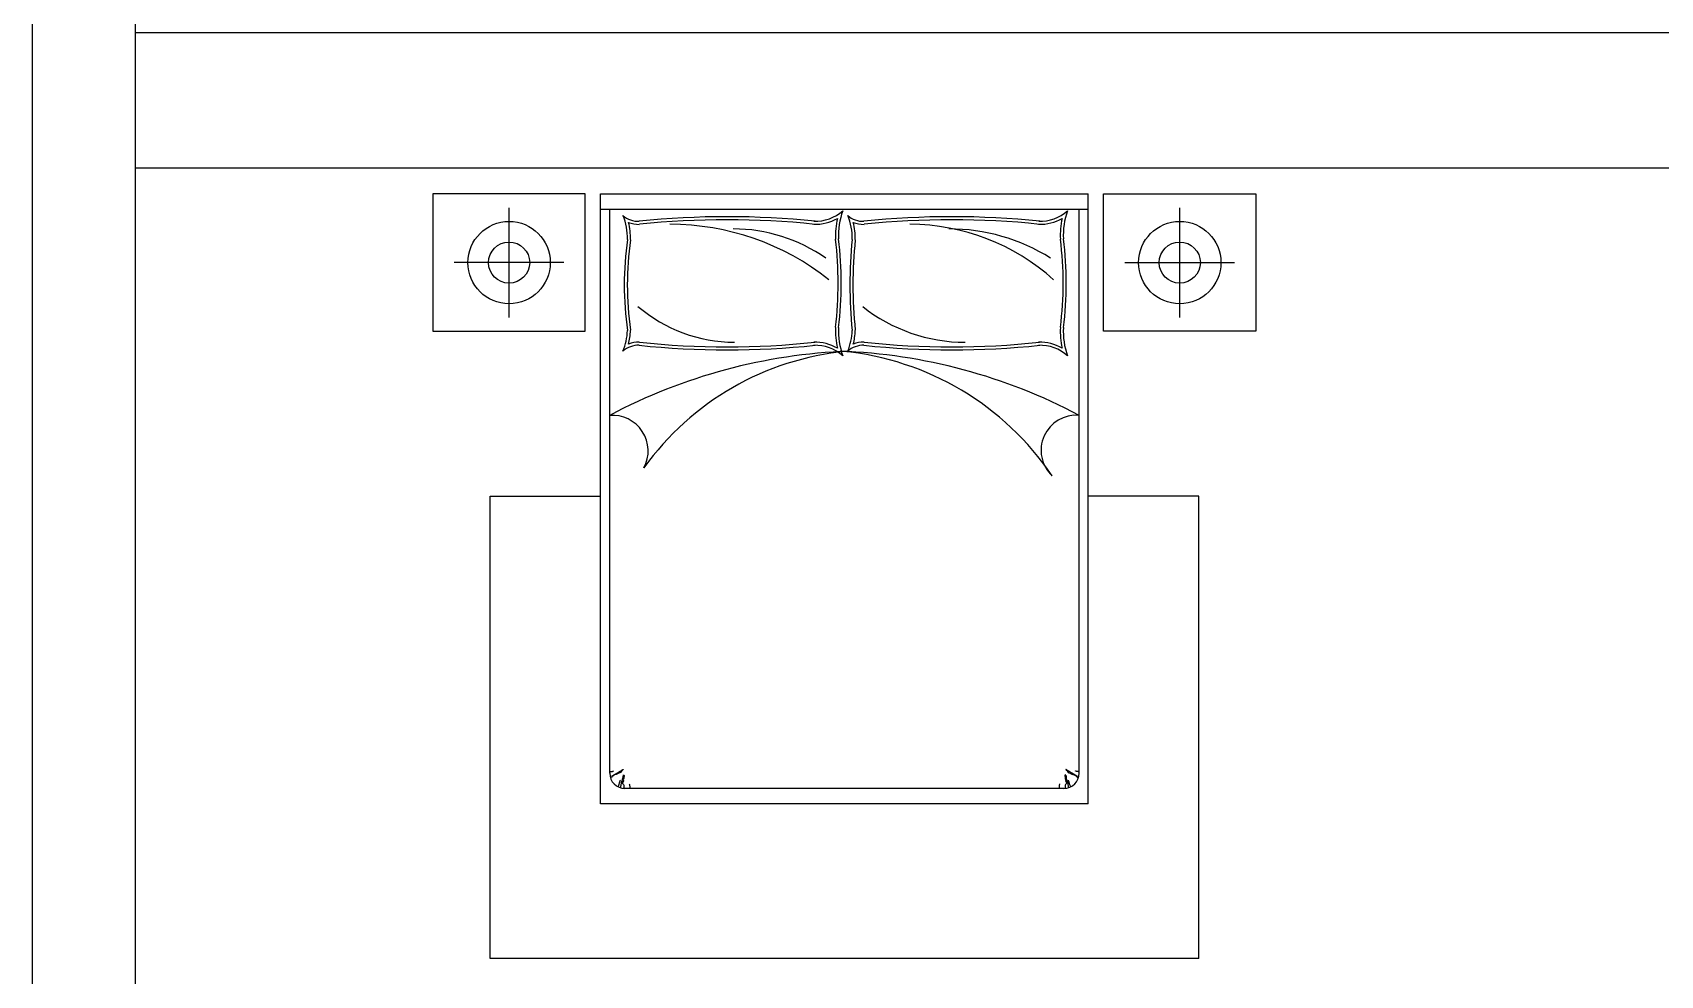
# Model space of a CAD drawing. Header units: inches. Extents: x 11.2 to 54.2, y 16.2 to 41.
# Drawn here: x 11.16 to 16.5, y 18.69 to 21.78 of the extents above; entities that cross this region are included whole.
import ezdxf

# ---------------------------------------------------------------- set-up
doc = ezdxf.new("R2010")
doc.units = ezdxf.units.IN
doc.header["$MEASUREMENT"] = 0
for name, color, linetype in [('02', 2, 'Continuous'), ('1', 1, 'Continuous'), ('4', 4, 'Continuous'), ('kadrbm', 4, 'Continuous')]:
    doc.layers.add(name, color=color, linetype=linetype)

# ---------------------------------------------------------------- blocks, each defined once
blk = doc.blocks.new('kadrbm')
at = {"layer": 'kadrbm', "color": 4}
blk.add_lwpolyline([(0, 0), (0, 24.7972), (21, 24.7972), (21, 0), (0, 0)], close=True, dxfattribs=at)
blk.add_lwpolyline([(20.6631, 0.3257), (20.6631, 24.4603), (0.3369, 24.4603), (0.3369, 0.3257), (20.6631, 0.3257)], dxfattribs=at)

msp = doc.modelspace()

# ---------------------------------------------------------------- linework, layer by layer
at = {"layer": '02'}
for p, q in [((13.0186, 19.2509), (13.0186, 21.2509)), ((13.0186, 21.2509), (14.6186, 21.2509)), ((13.0186, 21.2009), (14.6186, 21.2009)), ((13.0486, 19.3509), (13.0486, 21.2009)), ((14.5886, 19.3509), (14.5886, 21.2009)), ((14.6186, 19.2509), (14.6186, 21.2509)), ((14.5386, 19.3009), (13.0986, 19.3009)), ((14.6186, 19.2509), (13.0186, 19.2509))]:
    msp.add_line(p, q, dxfattribs=at)
msp.add_lwpolyline([(15.1686, 20.8009), (14.6686, 20.8009), (14.6686, 21.2509), (15.1686, 21.2509)], close=True, dxfattribs=at)
for centre, radius, start, end in [((13.1428, 21.237), 0.0758, 227.8595, 271.8012), ((12.9152, 21.1072), 0.1916, 358.3923, 22.6023), ((13.4334, 18.4102), 2.7662, 84.0093, 95.9807), ((13.7221, 21.2988), 0.1375, 268.4473, 311.5839), ((14.0243, 21.1171), 0.2252, 159.515, 183.4755), ((13.8802, 21.237), 0.0758, 227.8595, 271.8012), ((13.6525, 21.1072), 0.1916, 358.3923, 22.6023), ((14.1708, 18.4102), 2.7662, 84.0093, 95.9807), ((14.4595, 21.2988), 0.1375, 268.4473, 311.5839), ((14.7617, 21.1171), 0.2252, 159.515, 183.4755), ((14.1893, 20.9526), 1.0929, 172.1489, 187.8511), ((12.5368, 20.958), 1.2712, 353.426, 6.574), ((15.3033, 20.9526), 1.4669, 174.1588, 185.8412), ((13.4059, 20.958), 1.1404, 352.668, 7.332), ((12.9152, 20.8087), 0.1916, 337.3977, 358.3923), ((14.0243, 20.7988), 0.2252, 176.5245, 200.485), ((13.6525, 20.8087), 0.1916, 337.3977, 358.3923), ((14.7617, 20.7988), 0.2252, 176.5245, 200.485), ((13.8996, 18.9198), 1.8165, 92.1197, 117.9363), ((13.1428, 20.6789), 0.0758, 88.1988, 132.1405), ((13.4334, 23.5057), 2.7662, 264.0193, 275.9907), ((13.9137, 19.8127), 0.9264, 95.5612, 144.3348), ((13.7221, 20.6171), 0.1375, 48.4161, 91.5527), ((13.7376, 18.9198), 1.8165, 62.0637, 87.8803), ((13.7225, 19.8003), 0.9388, 34.0793, 84.4516), ((13.8802, 20.6789), 0.0758, 88.1988, 132.1405), ((14.1708, 23.5057), 2.7662, 264.0193, 275.9907), ((14.4595, 20.6171), 0.1375, 48.4161, 91.5527), ((13.0575, 20.4077), 0.1172, 332.0917, 94.3383), ((14.5781, 20.4104), 0.1147, 84.7767, 227.1057), ((13.0986, 19.3509), 0.05, 180, 270), ((14.5386, 19.3509), 0.05, 270, 0)]:
    msp.add_arc(centre, radius, start, end, dxfattribs=at)
at = {"layer": '1'}
for p, q in [((12.7186, 20.8459), (12.7186, 21.2059)), ((14.9186, 20.8459), (14.9186, 21.2059)), ((12.8986, 21.0259), (12.5386, 21.0259)), ((14.7386, 21.0259), (15.0986, 21.0259))]:
    msp.add_line(p, q, dxfattribs=at)
msp.add_lwpolyline([(12.4686, 20.8009), (12.9686, 20.8009), (12.9686, 21.2509), (12.4686, 21.2509)], close=True, dxfattribs=at)
for points in [[(14.981, 18.7432), (12.6562, 18.7432), (12.6562, 20.2592), (13.0186, 20.2592)], [(14.981, 18.7432), (14.981, 20.2592), (14.6186, 20.2592)], [(13.0486, 19.354), (13.0498, 19.3549), (13.0508, 19.3555), (13.0516, 19.356), (13.0524, 19.3563), (13.053, 19.3565), (13.0536, 19.3566), (13.0541, 19.3566), (13.0545, 19.3566), (13.055, 19.3566), (13.0554, 19.3566), (13.0559, 19.3566), (13.0563, 19.3567), (13.0568, 19.3567), (13.0572, 19.3568), (13.0577, 19.3569), (13.0581, 19.357), (13.0586, 19.3572), (13.059, 19.3573), (13.0594, 19.3575), (13.0598, 19.3577), (13.0602, 19.3579), (13.0604, 19.358), (13.0606, 19.3581), (13.0606, 19.3581)], [(13.0541, 19.3399), (13.0553, 19.3408), (13.0564, 19.3416), (13.0574, 19.3423), (13.0582, 19.3428), (13.059, 19.3432), (13.0596, 19.3436), (13.0602, 19.3439), (13.0608, 19.3442), (13.0613, 19.3444), (13.0618, 19.3447), (13.0622, 19.3449), (13.0627, 19.3452), (13.0631, 19.3455), (13.0635, 19.3457), (13.0639, 19.346), (13.0644, 19.3462), (13.0648, 19.3465), (13.0653, 19.3468), (13.0657, 19.3471), (13.0662, 19.3474), (13.0667, 19.3477), (13.0673, 19.348), (13.0678, 19.3484), (13.0685, 19.3488), (13.0691, 19.3492), (13.0698, 19.3496), (13.0705, 19.35), (13.0712, 19.3504), (13.072, 19.3508), (13.0727, 19.3513), (13.0734, 19.3517), (13.0741, 19.3521), (13.0748, 19.3525), (13.0754, 19.3529), (13.076, 19.3533), (13.0766, 19.3537), (13.0771, 19.3541), (13.0777, 19.3544), (13.0782, 19.3548), (13.0787, 19.3551), (13.0793, 19.3554), (13.0798, 19.3558), (13.0803, 19.3561), (13.0809, 19.3564), (13.0814, 19.3567), (13.0819, 19.357), (13.0825, 19.3573), (13.0831, 19.3576), (13.0836, 19.3579), (13.0842, 19.3582), (13.0848, 19.3585), (13.0854, 19.3588), (13.086, 19.3591), (13.0866, 19.3594), (13.0871, 19.3597), (13.0877, 19.3601), (13.0882, 19.3604), (13.0886, 19.3608), (13.0891, 19.3612), (13.0895, 19.3615), (13.0899, 19.3618), (13.0903, 19.3621), (13.0907, 19.3624), (13.091, 19.3626), (13.0914, 19.3627), (13.0917, 19.3628), (13.092, 19.3629), (13.0922, 19.3628), (13.0924, 19.3628), (13.0925, 19.3626), (13.0924, 19.3625), (13.0923, 19.3623), (13.0921, 19.3621), (13.0917, 19.3618), (13.0912, 19.3615), (13.0907, 19.3612), (13.0902, 19.3607), (13.0897, 19.3603), (13.0891, 19.3598), (13.0886, 19.3592), (13.0882, 19.3585), (13.0878, 19.3578), (13.0874, 19.3571), (13.087, 19.3563), (13.0866, 19.3556), (13.0862, 19.355), (13.0857, 19.3544), (13.0852, 19.3538), (13.0846, 19.3534), (13.0839, 19.3531), (13.0832, 19.3528), (13.0824, 19.3526), (13.0816, 19.3524), (13.0808, 19.3522), (13.0799, 19.3519), (13.0791, 19.3516), (13.0783, 19.3512), (13.0775, 19.3508), (13.0766, 19.3503), (13.0758, 19.3498), (13.075, 19.3493), (13.0741, 19.3488), (13.0732, 19.3483), (13.0723, 19.3479), (13.0714, 19.3475), (13.0705, 19.3472), (13.0695, 19.347), (13.0686, 19.3467), (13.0676, 19.3465), (13.0667, 19.3464), (13.0659, 19.3462), (13.0652, 19.346), (13.0645, 19.3458), (13.0639, 19.3456), (13.0633, 19.3454), (13.0628, 19.3452), (13.0624, 19.3449), (13.062, 19.3446), (13.0616, 19.3444), (13.0613, 19.3441), (13.0609, 19.3437), (13.0606, 19.3434), (13.0603, 19.3431), (13.0599, 19.3427), (13.0596, 19.3424), (13.0592, 19.342), (13.0589, 19.3416), (13.0585, 19.3412), (13.0581, 19.3408), (13.0576, 19.3404), (13.0571, 19.34), (13.0566, 19.3395), (13.056, 19.3389), (13.0554, 19.3383), (13.0548, 19.3376), (13.0541, 19.3368)], [(13.0927, 19.3444), (13.0916, 19.3385), (13.0907, 19.3339), (13.0899, 19.3304), (13.0892, 19.3279), (13.0886, 19.3261), (13.0881, 19.3249), (13.0878, 19.3241), (13.0874, 19.3235), (13.0872, 19.3229), (13.087, 19.3223), (13.0868, 19.3218), (13.0867, 19.3212), (13.0866, 19.3206), (13.0865, 19.32), (13.0864, 19.3194), (13.0863, 19.3187), (13.0862, 19.3179), (13.0861, 19.317), (13.0859, 19.3158), (13.0856, 19.3143), (13.0853, 19.3124), (13.0849, 19.31), (13.0844, 19.3069), (13.0837, 19.3032)], [(13.0927, 19.3444), (13.0949, 19.345), (13.0958, 19.3434), (13.0947, 19.335), (13.0941, 19.3311), (13.0927, 19.3299), (13.0933, 19.3258), (13.0903, 19.3201), (13.0903, 19.3173), (13.0939, 19.314), (13.0947, 19.3111), (13.0949, 19.3095), (13.0949, 19.3011), (13.0949, 19.3026)], [(14.5445, 19.3444), (14.5423, 19.345), (14.5413, 19.3434), (14.5425, 19.335), (14.5431, 19.3311), (14.5445, 19.3299), (14.5439, 19.3258), (14.5468, 19.3201), (14.5468, 19.3173), (14.5433, 19.314), (14.5425, 19.3111), (14.5423, 19.3095), (14.5423, 19.3011), (14.5423, 19.3026)], [(14.5445, 19.3444), (14.5456, 19.3385), (14.5465, 19.3339), (14.5473, 19.3304), (14.548, 19.3279), (14.5486, 19.3261), (14.549, 19.3249), (14.5494, 19.3241), (14.5497, 19.3235), (14.55, 19.3229), (14.5502, 19.3223), (14.5503, 19.3218), (14.5505, 19.3212), (14.5506, 19.3206), (14.5507, 19.32), (14.5508, 19.3194), (14.5509, 19.3187), (14.551, 19.3179), (14.5511, 19.317), (14.5513, 19.3158), (14.5515, 19.3143), (14.5519, 19.3124), (14.5523, 19.31), (14.5528, 19.3069), (14.5534, 19.3032)], [(14.5831, 19.3399), (14.5818, 19.3408), (14.5808, 19.3416), (14.5798, 19.3423), (14.5789, 19.3428), (14.5782, 19.3432), (14.5775, 19.3436), (14.5769, 19.3439), (14.5764, 19.3442), (14.5759, 19.3444), (14.5754, 19.3447), (14.5749, 19.3449), (14.5745, 19.3452), (14.5741, 19.3455), (14.5736, 19.3457), (14.5732, 19.346), (14.5728, 19.3462), (14.5724, 19.3465), (14.5719, 19.3468), (14.5714, 19.3471), (14.571, 19.3474), (14.5704, 19.3477), (14.5699, 19.348), (14.5693, 19.3484), (14.5687, 19.3488), (14.5681, 19.3492), (14.5674, 19.3496), (14.5667, 19.35), (14.5659, 19.3504), (14.5652, 19.3508), (14.5645, 19.3513), (14.5637, 19.3517), (14.5631, 19.3521), (14.5624, 19.3525), (14.5618, 19.3529), (14.5612, 19.3533), (14.5606, 19.3537), (14.56, 19.3541), (14.5595, 19.3544), (14.5589, 19.3548), (14.5584, 19.3551), (14.5579, 19.3554), (14.5574, 19.3558), (14.5568, 19.3561), (14.5563, 19.3564), (14.5558, 19.3567), (14.5552, 19.357), (14.5547, 19.3573), (14.5541, 19.3576), (14.5535, 19.3579), (14.5529, 19.3582), (14.5523, 19.3585), (14.5517, 19.3588), (14.5512, 19.3591), (14.5506, 19.3594), (14.55, 19.3597), (14.5495, 19.3601), (14.549, 19.3604), (14.5485, 19.3608), (14.5481, 19.3612), (14.5477, 19.3615), (14.5472, 19.3618), (14.5469, 19.3621), (14.5465, 19.3624), (14.5461, 19.3626), (14.5458, 19.3627), (14.5455, 19.3628), (14.5452, 19.3629), (14.5449, 19.3628), (14.5448, 19.3628), (14.5447, 19.3626), (14.5447, 19.3625), (14.5449, 19.3623), (14.5451, 19.3621), (14.5455, 19.3618), (14.5459, 19.3615), (14.5464, 19.3612), (14.547, 19.3607), (14.5475, 19.3603), (14.548, 19.3598), (14.5485, 19.3592), (14.549, 19.3585), (14.5494, 19.3578), (14.5498, 19.3571), (14.5502, 19.3563), (14.5506, 19.3556), (14.551, 19.355), (14.5515, 19.3544), (14.552, 19.3538), (14.5526, 19.3534), (14.5533, 19.3531), (14.554, 19.3528), (14.5547, 19.3526), (14.5556, 19.3524), (14.5564, 19.3522), (14.5572, 19.3519), (14.5581, 19.3516), (14.5589, 19.3512), (14.5597, 19.3508), (14.5605, 19.3503), (14.5614, 19.3498), (14.5622, 19.3493), (14.563, 19.3488), (14.5639, 19.3483), (14.5648, 19.3479), (14.5658, 19.3475), (14.5667, 19.3472), (14.5677, 19.347), (14.5686, 19.3467), (14.5695, 19.3465), (14.5704, 19.3464), (14.5713, 19.3462), (14.572, 19.346), (14.5727, 19.3458), (14.5733, 19.3456), (14.5738, 19.3454), (14.5743, 19.3452), (14.5748, 19.3449), (14.5752, 19.3446), (14.5756, 19.3444), (14.5759, 19.3441), (14.5762, 19.3437), (14.5766, 19.3434), (14.5769, 19.3431), (14.5772, 19.3427), (14.5776, 19.3424), (14.5779, 19.342), (14.5783, 19.3416), (14.5787, 19.3412), (14.5791, 19.3408), (14.5795, 19.3404), (14.58, 19.34), (14.5806, 19.3395), (14.5811, 19.3389), (14.5817, 19.3383), (14.5824, 19.3376), (14.5831, 19.3368)], [(14.5886, 19.354), (14.5874, 19.3549), (14.5864, 19.3555), (14.5855, 19.356), (14.5848, 19.3563), (14.5841, 19.3565), (14.5836, 19.3566), (14.5831, 19.3566), (14.5826, 19.3566), (14.5822, 19.3566), (14.5817, 19.3566), (14.5813, 19.3566), (14.5808, 19.3567), (14.5804, 19.3567), (14.58, 19.3568), (14.5795, 19.3569), (14.5791, 19.357), (14.5786, 19.3572), (14.5781, 19.3573), (14.5777, 19.3575), (14.5773, 19.3577), (14.577, 19.3579), (14.5767, 19.358), (14.5766, 19.3581), (14.5765, 19.3581)], [(13.0764, 19.3061), (13.0774, 19.3084), (13.0782, 19.3105), (13.0789, 19.3123), (13.0794, 19.3139), (13.0798, 19.3153), (13.0801, 19.3165), (13.0804, 19.3177), (13.0807, 19.3187), (13.0809, 19.3197), (13.0812, 19.3207), (13.0815, 19.3217), (13.0818, 19.3228), (13.0822, 19.3239), (13.0827, 19.3252), (13.0833, 19.3267), (13.0839, 19.3284)], [(13.1129, 19.3156), (13.1134, 19.3138), (13.1137, 19.312), (13.114, 19.3101), (13.1142, 19.3083), (13.1143, 19.3065), (13.1143, 19.3046), (13.1144, 19.3028), (13.1144, 19.3009)], [(14.5243, 19.3156), (14.5238, 19.3138), (14.5234, 19.312), (14.5232, 19.3101), (14.523, 19.3083), (14.5229, 19.3065), (14.5228, 19.3046), (14.5228, 19.3028), (14.5228, 19.3009)], [(14.5608, 19.3061), (14.5598, 19.3084), (14.5589, 19.3105), (14.5583, 19.3123), (14.5578, 19.3139), (14.5574, 19.3153), (14.557, 19.3165), (14.5568, 19.3177), (14.5565, 19.3187), (14.5563, 19.3197), (14.556, 19.3207), (14.5557, 19.3217), (14.5553, 19.3228), (14.5549, 19.3239), (14.5544, 19.3252), (14.5539, 19.3267), (14.5532, 19.3284)]]:
    msp.add_lwpolyline(points, dxfattribs=at)
for centre, radius in [((12.7186, 21.0259), 0.135), ((14.9186, 21.0259), 0.135), ((12.7186, 21.0259), 0.0675), ((14.9186, 21.0259), 0.0675)]:
    msp.add_circle(centre, radius, dxfattribs=at)
for centre, radius, start, end in [((13.1428, 21.237), 0.0857, 247.5713, 271.8012), ((12.9152, 21.1072), 0.2015, 358.3923, 14.5516), ((13.4334, 18.4098), 2.7566, 84.006, 95.984), ((13.2459, 20.3116), 0.8398, 51.5978, 89.9999), ((13.7221, 21.2988), 0.1474, 268.4473, 299.8513), ((14.0243, 21.1171), 0.2351, 166.7699, 183.4755), ((13.8802, 21.237), 0.0857, 247.5713, 271.8012), ((13.6525, 21.1072), 0.2015, 358.3923, 14.5516), ((14.1708, 18.4098), 2.7566, 84.006, 95.984), ((14.0318, 20.4445), 0.7069, 47.9876, 89.8813), ((14.4595, 21.2988), 0.1474, 268.4473, 299.8513), ((14.7617, 21.1171), 0.2351, 166.7699, 183.4755), ((14.1893, 20.9526), 1.0829, 172.1489, 187.8511), ((13.4529, 20.6042), 0.5322, 55.0987, 89.8987), ((12.5368, 20.958), 1.2612, 353.426, 6.574), ((15.3033, 20.9526), 1.4569, 174.1588, 185.8412), ((14.1609, 20.5061), 0.6303, 58.0093, 89.9674), ((13.4059, 20.958), 1.1304, 352.668, 7.332), ((13.4589, 21.2529), 0.4884, 229.4289, 269.8491), ((14.2157, 21.3071), 0.5427, 231.5953, 269.9211), ((12.9152, 20.8087), 0.2015, 345.4484, 358.3923), ((14.0243, 20.7988), 0.2351, 176.5245, 193.2301), ((13.6525, 20.8087), 0.2015, 345.4484, 358.3923), ((14.7617, 20.7988), 0.2351, 176.5245, 193.2301), ((13.1428, 20.6789), 0.0857, 88.1988, 112.4287), ((13.4334, 23.5061), 2.7566, 264.016, 275.994), ((13.7221, 20.6171), 0.1474, 60.1487, 91.5527), ((13.8802, 20.6789), 0.0857, 88.1988, 112.4287), ((14.1708, 23.5061), 2.7566, 264.016, 275.994), ((14.4595, 20.6171), 0.1474, 60.1487, 91.5527)]:
    msp.add_arc(centre, radius, start, end, dxfattribs=at)
at = {"layer": '4'}
for p, q in [((11.4922, 21.7804), (31.8184, 21.7804)), ((11.4922, 21.3368), (31.8184, 21.3368))]:
    msp.add_line(p, q, dxfattribs=at)

# ---------------------------------------------------------------- block references
at = {"layer": 'kadrbm'}
msp.add_blockref('kadrbm', (11.1553, 16.2093), dxfattribs=at)

doc.saveas('drawing.dxf')
